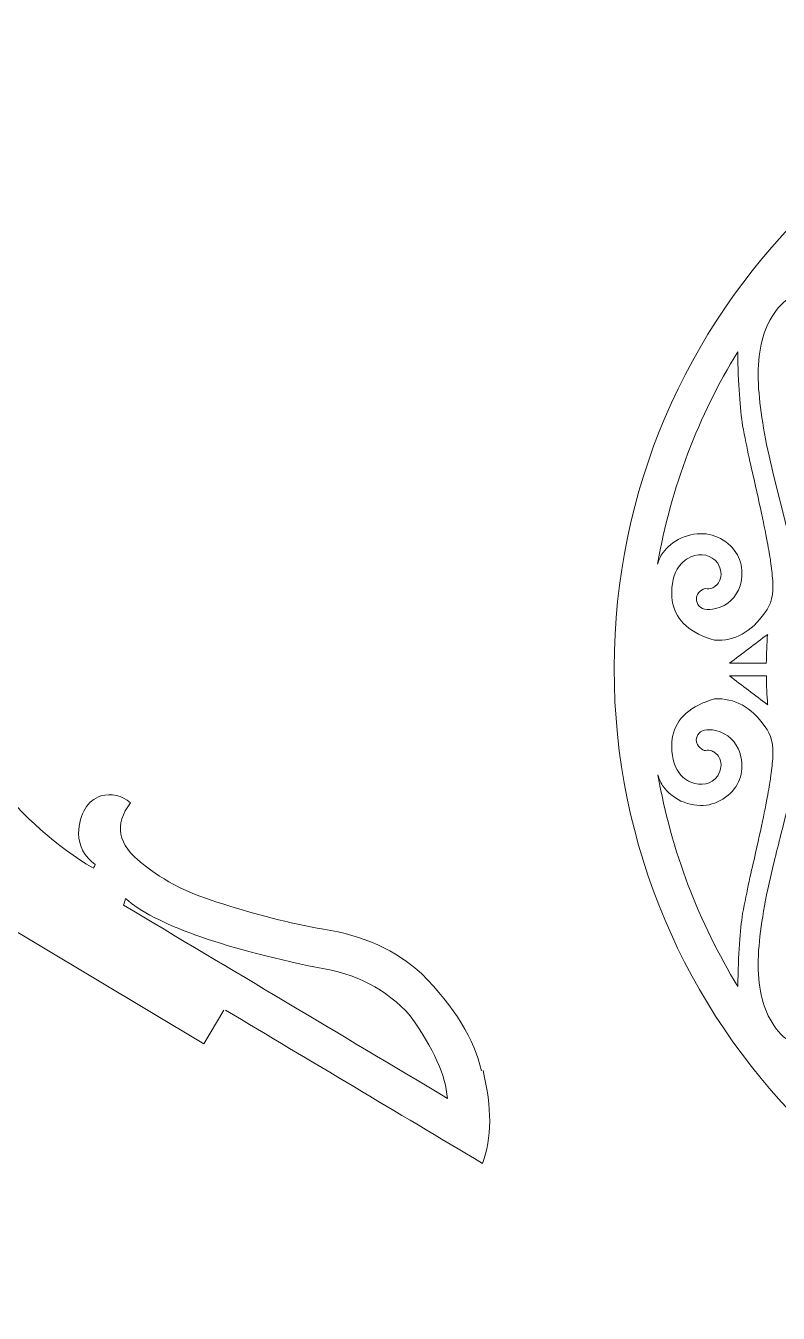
# Model space of a CAD drawing. Header units: inches. Extents: x -28.6 to 20.8, y -14.2 to 28.3.
# Drawn here: x 4.323 to 6.778, y 2.598 to 6.798 of the extents above; entities that cross this region are included whole.
import ezdxf

# ---------------------------------------------------------------- set-up
doc = ezdxf.new("R2010")
doc.units = ezdxf.units.IN
doc.header["$MEASUREMENT"] = 0
doc.layers.add('Layer 1', color=7, linetype='Continuous')

msp = doc.modelspace()

# ---------------------------------------------------------------- linework, layer by layer
at = {"layer": 'Layer 1', "color": 1, "lineweight": 9}
for points, knots in [([(6.2421, 4.7015), (6.2421, 4.7029), (6.2421, 4.7042), (6.2421, 4.7055), (6.2421, 4.7055), (6.2443, 5.8649), (7.1862, 6.7985), (8.3445, 6.7985), (8.3445, 6.7985), (9.5041, 6.7985), (10.4421, 5.8628), (10.4421, 4.7015)], [0, 0, 0, 0, 0.333333, 0.333333, 0.333333, 0.333333, 0.666667, 0.666667, 0.666667, 0.666667, 1, 1, 1, 1]), ([(7.0468, 5.8616), (7.0061, 5.9147), (6.9522, 5.9385), (6.8852, 5.9332), (6.8852, 5.9332), (6.8218, 5.9264), (6.7751, 5.8912), (6.7451, 5.8275)], [0, 0, 0, 0, 0.5, 0.5, 0.5, 0.5, 1, 1, 1, 1]), ([(6.7451, 5.8275), (6.7186, 5.7739), (6.7081, 5.7028), (6.7136, 5.6144), (6.7136, 5.6144), (6.7191, 5.5359), (6.7349, 5.4435), (6.761, 5.3372), (6.761, 5.3372), (6.761, 5.3372), (6.8053, 5.1602), (6.8053, 5.1602), (6.8053, 5.1602), (6.8053, 5.1602), (6.8053, 5.1602), (6.8053, 5.1602), (6.8053, 5.1602), (6.8053, 5.1602), (6.806, 5.1573), (6.806, 5.1573)], [0, 0, 0, 0, 0.2, 0.2, 0.2, 0.2, 0.4, 0.4, 0.4, 0.4, 0.6, 0.6, 0.6, 0.6, 0.8, 0.8, 0.8, 0.8, 1, 1, 1, 1]), ([(6.6453, 5.7352), (6.647, 5.6303), (6.6524, 5.5475), (6.6614, 5.4942), (6.6614, 5.4942), (6.6754, 5.4202), (6.6896, 5.3544), (6.7038, 5.2967), (6.7038, 5.2967), (6.7265, 5.1929), (6.7412, 5.1206), (6.7481, 5.0798), (6.7481, 5.0798), (6.7498, 5.0701), (6.751, 5.0622), (6.7517, 5.056)], [0, 0, 0, 0, 0.25, 0.25, 0.25, 0.25, 0.5, 0.5, 0.5, 0.5, 0.75, 0.75, 0.75, 0.75, 1, 1, 1, 1]), ([(6.6536, 4.9719), (6.6536, 4.9719), (6.6538, 4.9728), (6.6538, 4.9728), (6.6538, 4.9728), (6.6676, 5.0286), (6.6545, 5.0739), (6.6145, 5.1086), (6.6145, 5.1086), (6.57, 5.1451), (6.5185, 5.1513), (6.4599, 5.1273), (6.4599, 5.1273), (6.4348, 5.114), (6.4152, 5.0982), (6.4018, 5.0797), (6.4018, 5.0797), (6.3935, 5.0683), (6.3875, 5.0558), (6.3839, 5.0423)], [0, 0, 0, 0, 0.2, 0.2, 0.2, 0.2, 0.4, 0.4, 0.4, 0.4, 0.6, 0.6, 0.6, 0.6, 0.8, 0.8, 0.8, 0.8, 1, 1, 1, 1]), ([(6.5696, 4.7941), (6.4919, 4.8157), (6.4461, 4.8565), (6.4323, 4.9165), (6.4323, 4.9165), (6.4271, 4.9628), (6.4323, 4.9992), (6.4479, 5.0258), (6.4479, 5.0258), (6.4581, 5.0433), (6.4728, 5.0566), (6.4919, 5.0656), (6.4919, 5.0656), (6.5277, 5.0795), (6.5572, 5.0727), (6.5803, 5.0454), (6.5803, 5.0454), (6.5917, 5.024), (6.5941, 5.0055), (6.5872, 4.99), (6.5872, 4.99), (6.5846, 4.9838), (6.5805, 4.9782), (6.575, 4.973)], [0, 0, 0, 0, 0.166667, 0.166667, 0.166667, 0.166667, 0.333333, 0.333333, 0.333333, 0.333333, 0.5, 0.5, 0.5, 0.5, 0.666667, 0.666667, 0.666667, 0.666667, 0.833333, 0.833333, 0.833333, 0.833333, 1, 1, 1, 1]), ([(6.7517, 5.056), (6.7517, 5.056), (6.7524, 5.0514), (6.7524, 5.0514), (6.7524, 5.0514), (6.7555, 5.0301), (6.7579, 5.0093), (6.7594, 4.989), (6.7594, 4.989), (6.7629, 4.9442), (6.7544, 4.9091), (6.7339, 4.8838), (6.7339, 4.8838), (6.6898, 4.8204), (6.6351, 4.7905), (6.5696, 4.7941)], [0, 0, 0, 0, 0.25, 0.25, 0.25, 0.25, 0.5, 0.5, 0.5, 0.5, 0.75, 0.75, 0.75, 0.75, 1, 1, 1, 1]), ([(6.54, 4.9623), (6.5354, 4.9626), (6.5294, 4.9594), (6.5219, 4.9526), (6.5219, 4.9526), (6.5091, 4.9408), (6.507, 4.9269), (6.5155, 4.911), (6.5155, 4.911), (6.5251, 4.8952), (6.5446, 4.8907), (6.5741, 4.8974), (6.5741, 4.8974), (6.5741, 4.8974), (6.5744, 4.8974), (6.5744, 4.8974), (6.5744, 4.8974), (6.6132, 4.9072), (6.6395, 4.932), (6.6536, 4.9719)], [0, 0, 0, 0, 0.2, 0.2, 0.2, 0.2, 0.4, 0.4, 0.4, 0.4, 0.6, 0.6, 0.6, 0.6, 0.8, 0.8, 0.8, 0.8, 1, 1, 1, 1]), ([(6.575, 4.973), (6.5744, 4.9724), (6.5738, 4.9719), (6.5733, 4.9714), (6.5733, 4.9714), (6.5693, 4.9679), (6.5651, 4.9654), (6.5606, 4.9637), (6.5606, 4.9637), (6.5542, 4.9614), (6.5474, 4.9609), (6.54, 4.9623)], [0, 0, 0, 0, 0.333333, 0.333333, 0.333333, 0.333333, 0.666667, 0.666667, 0.666667, 0.666667, 1, 1, 1, 1]), ([(6.7431, 4.8132), (6.7014, 4.7817), (6.6598, 4.7502), (6.6182, 4.7187), (6.6182, 4.7187), (6.6182, 4.7187), (6.7386, 4.7187), (6.7386, 4.7187), (6.7386, 4.7187), (6.7386, 4.7187), (6.739, 4.7187), (6.739, 4.7187)], [0, 0, 0, 0, 0.333333, 0.333333, 0.333333, 0.333333, 0.666667, 0.666667, 0.666667, 0.666667, 1, 1, 1, 1]), ([(6.7386, 4.7187), (6.7386, 4.7187), (6.7386, 4.7187), (6.7386, 4.7187), (6.7386, 4.7187), (6.7389, 4.7504), (6.7402, 4.7814), (6.7423, 4.8126)], [0, 0, 0, 0, 0.5, 0.5, 0.5, 0.5, 1, 1, 1, 1]), ([(6.2421, 4.7015), (6.2421, 3.5403), (7.1825, 2.5985), (8.3421, 2.5985), (8.3421, 2.5985), (9.5017, 2.5985), (10.4421, 3.5403), (10.4421, 4.7015)], [0, 0, 0, 0, 0.5, 0.5, 0.5, 0.5, 1, 1, 1, 1]), ([(6.7431, 4.5834), (6.7014, 4.6149), (6.6598, 4.6463), (6.6182, 4.6778), (6.6182, 4.6778), (6.6182, 4.6778), (6.7387, 4.6778), (6.7387, 4.6778), (6.7387, 4.6778), (6.7387, 4.6778), (6.739, 4.6778), (6.739, 4.6778)], [0, 0, 0, 0, 0.333333, 0.333333, 0.333333, 0.333333, 0.666667, 0.666667, 0.666667, 0.666667, 1, 1, 1, 1]), ([(6.7387, 4.6778), (6.7387, 4.6778), (6.7387, 4.6778), (6.7387, 4.6778), (6.7387, 4.6778), (6.7391, 4.6462), (6.7405, 4.6149), (6.7427, 4.5838)], [0, 0, 0, 0, 0.5, 0.5, 0.5, 0.5, 1, 1, 1, 1]), ([(6.5696, 4.6025), (6.4919, 4.5808), (6.4461, 4.54), (6.4323, 4.48), (6.4323, 4.48), (6.4271, 4.4339), (6.4323, 4.3975), (6.4478, 4.3709), (6.4478, 4.3709), (6.458, 4.3533), (6.4727, 4.34), (6.4919, 4.3309), (6.4919, 4.3309), (6.5277, 4.3171), (6.5572, 4.3238), (6.5803, 4.3512), (6.5803, 4.3512), (6.5918, 4.3726), (6.5941, 4.3912), (6.5872, 4.4068), (6.5872, 4.4068), (6.5845, 4.4128), (6.5804, 4.4184), (6.575, 4.4236)], [0, 0, 0, 0, 0.166667, 0.166667, 0.166667, 0.166667, 0.333333, 0.333333, 0.333333, 0.333333, 0.5, 0.5, 0.5, 0.5, 0.666667, 0.666667, 0.666667, 0.666667, 0.833333, 0.833333, 0.833333, 0.833333, 1, 1, 1, 1]), ([(6.7517, 4.3405), (6.7517, 4.3405), (6.7524, 4.3451), (6.7524, 4.3451), (6.7524, 4.3451), (6.7555, 4.3664), (6.7579, 4.3872), (6.7594, 4.4076), (6.7594, 4.4076), (6.7629, 4.4524), (6.7544, 4.4874), (6.7339, 4.5128), (6.7339, 4.5128), (6.6898, 4.5762), (6.6351, 4.6061), (6.5696, 4.6025)], [0, 0, 0, 0, 0.25, 0.25, 0.25, 0.25, 0.5, 0.5, 0.5, 0.5, 0.75, 0.75, 0.75, 0.75, 1, 1, 1, 1]), ([(6.5397, 4.4344), (6.5351, 4.434), (6.529, 4.4372), (6.5216, 4.444), (6.5216, 4.444), (6.5088, 4.4559), (6.5066, 4.4698), (6.5152, 4.4857), (6.5152, 4.4857), (6.5248, 4.5014), (6.5443, 4.506), (6.5738, 4.4993), (6.5738, 4.4993), (6.5738, 4.4993), (6.5744, 4.4991), (6.5744, 4.4991), (6.5744, 4.4991), (6.613, 4.4893), (6.6393, 4.4645), (6.6532, 4.4248)], [0, 0, 0, 0, 0.2, 0.2, 0.2, 0.2, 0.4, 0.4, 0.4, 0.4, 0.6, 0.6, 0.6, 0.6, 0.8, 0.8, 0.8, 0.8, 1, 1, 1, 1]), ([(6.6532, 4.4248), (6.6532, 4.4248), (6.6535, 4.4238), (6.6535, 4.4238), (6.6535, 4.4238), (6.6673, 4.368), (6.6542, 4.3227), (6.6141, 4.2881), (6.6141, 4.2881), (6.5697, 4.2516), (6.5182, 4.2453), (6.4595, 4.2694), (6.4595, 4.2694), (6.4351, 4.2823), (6.4163, 4.2978), (6.4032, 4.3159), (6.4032, 4.3159), (6.3947, 4.3277), (6.3885, 4.3407), (6.3848, 4.3547)], [0, 0, 0, 0, 0.2, 0.2, 0.2, 0.2, 0.4, 0.4, 0.4, 0.4, 0.6, 0.6, 0.6, 0.6, 0.8, 0.8, 0.8, 0.8, 1, 1, 1, 1]), ([(6.5746, 4.4237), (6.5741, 4.4242), (6.5735, 4.4247), (6.5729, 4.4252), (6.5729, 4.4252), (6.569, 4.4287), (6.5648, 4.4313), (6.5603, 4.4329), (6.5603, 4.4329), (6.5539, 4.4353), (6.5471, 4.4358), (6.5397, 4.4344)], [0, 0, 0, 0, 0.333333, 0.333333, 0.333333, 0.333333, 0.666667, 0.666667, 0.666667, 0.666667, 1, 1, 1, 1]), ([(6.6455, 3.6647), (6.6471, 3.7696), (6.6524, 3.849), (6.6614, 3.9023), (6.6614, 3.9023), (6.6754, 3.9763), (6.6896, 4.0422), (6.7038, 4.0999), (6.7038, 4.0999), (6.7263, 4.2031), (6.7411, 4.2752), (6.748, 4.3161), (6.748, 4.3161), (6.7497, 4.3261), (6.751, 4.3342), (6.7517, 4.3405)], [0, 0, 0, 0, 0.25, 0.25, 0.25, 0.25, 0.5, 0.5, 0.5, 0.5, 0.75, 0.75, 0.75, 0.75, 1, 1, 1, 1]), ([(4.7026, 4.0658), (4.6227, 4.1268), (4.61, 4.1927), (4.6646, 4.2636), (4.6646, 4.2636), (4.6352, 4.2879), (4.6029, 4.2955), (4.5679, 4.2862), (4.5679, 4.2862), (4.5231, 4.271), (4.4986, 4.2301), (4.4945, 4.1638), (4.4945, 4.1638), (4.4959, 4.1223), (4.5142, 4.0884), (4.5494, 4.062), (4.5494, 4.062), (4.5474, 4.0582), (4.5454, 4.0543), (4.5434, 4.0505)], [0, 0, 0, 0, 0.2, 0.2, 0.2, 0.2, 0.4, 0.4, 0.4, 0.4, 0.6, 0.6, 0.6, 0.6, 0.8, 0.8, 0.8, 0.8, 1, 1, 1, 1]), ([(6.7451, 3.5691), (6.7186, 3.6227), (6.7081, 3.6937), (6.7136, 3.7822), (6.7136, 3.7822), (6.7191, 3.8607), (6.7349, 3.9531), (6.761, 4.0594), (6.761, 4.0594), (6.776, 4.1193), (6.791, 4.1793), (6.806, 4.2393)], [0, 0, 0, 0, 0.333333, 0.333333, 0.333333, 0.333333, 0.666667, 0.666667, 0.666667, 0.666667, 1, 1, 1, 1]), ([(4.969, 3.587), (4.969, 3.587), (4.9039, 3.4779), (4.9039, 3.4779), (4.9039, 3.4779), (4.9039, 3.4779), (4.192, 3.9026), (4.192, 3.9026), (4.192, 3.9026), (4.192, 3.9026), (4.1939, 4.0493), (4.1939, 4.0493)], [0, 0, 0, 0, 0.333333, 0.333333, 0.333333, 0.333333, 0.666667, 0.666667, 0.666667, 0.666667, 1, 1, 1, 1]), ([(5.6981, 3.2995), (5.6932, 3.3736), (5.6528, 3.4634), (5.577, 3.5689), (5.577, 3.5689), (5.4987, 3.6559), (5.398, 3.7082), (5.2749, 3.726), (5.2749, 3.726), (4.9536, 3.7923), (4.7447, 3.8674), (4.6484, 3.9513), (4.6484, 3.9513), (4.6461, 3.9441), (4.6439, 3.9369), (4.6417, 3.9297)], [0, 0, 0, 0, 0.25, 0.25, 0.25, 0.25, 0.5, 0.5, 0.5, 0.5, 0.75, 0.75, 0.75, 0.75, 1, 1, 1, 1]), ([(4.9656, 3.934), (5.0712, 3.8993), (5.1807, 3.8716), (5.2942, 3.8509), (5.2942, 3.8509), (5.4229, 3.8314), (5.5299, 3.783), (5.6152, 3.7058), (5.6152, 3.7058), (5.7213, 3.5973), (5.7859, 3.4919), (5.809, 3.3895)], [0, 0, 0, 0, 0.333333, 0.333333, 0.333333, 0.333333, 0.666667, 0.666667, 0.666667, 0.666667, 1, 1, 1, 1]), ([(5.8144, 3.3899), (5.8433, 3.2697), (5.8441, 3.1689), (5.8125, 3.0874), (5.8125, 3.0874), (5.5323, 3.2545), (5.2529, 3.4212), (4.9744, 3.5874)], [0, 0, 0, 0, 0.5, 0.5, 0.5, 0.5, 1, 1, 1, 1]), ([(7.0468, 3.5349), (7.0061, 3.4819), (6.9522, 3.458), (6.8852, 3.4633), (6.8852, 3.4633), (6.8218, 3.4701), (6.7751, 3.5054), (6.7451, 3.5691)], [0, 0, 0, 0, 0.5, 0.5, 0.5, 0.5, 1, 1, 1, 1])]:
    msp.add_open_spline(points, degree=3, knots=knots, dxfattribs=at)
for points in [[(6.3839, 5.0423), (6.4273, 5.2926), (6.5176, 5.5267), (6.6453, 5.7352)], [(4.5434, 4.0505), (4.4231, 4.1207), (4.3145, 4.2192), (4.2194, 4.3358)], [(6.3848, 4.3547), (6.4285, 4.1057), (6.5185, 3.8726), (6.6455, 3.6647)], [(4.7026, 4.0658), (4.7739, 4.0072), (4.8616, 3.9633), (4.9656, 3.934)], [(5.6981, 3.2995), (5.346, 3.5096), (4.9939, 3.7197), (4.6417, 3.9297)]]:
    msp.add_open_spline(points, degree=3, dxfattribs=at)

doc.saveas('drawing.dxf')
